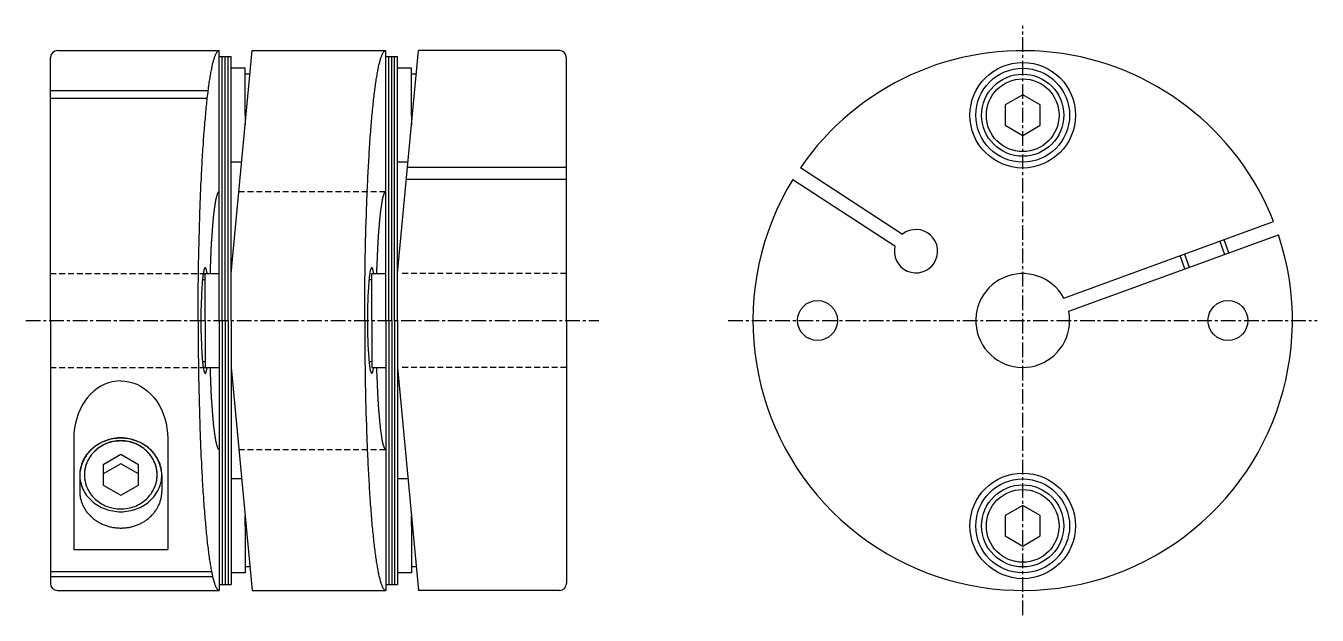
# Model space of a CAD drawing. Extents: x 33 to 207, y 39 to 127.
# Drawn here: x 96.4 to 206.5, y 76.8 to 127 of the extents above; entities that cross this region are included whole.
import ezdxf

# ---------------------------------------------------------------- set-up
doc = ezdxf.new("R2010")
doc.units = 0
doc.linetypes.add('CENTER', pattern=[2, 1.25, -0.25, 0.25, -0.25])
doc.linetypes.add('DASHED', pattern=[0.75, 0.5, -0.25])
doc.layers.get('0').update_dxf_attribs({"linetype": 'CONTINUOUS'})
doc.layers.add('CENTER', color=1, linetype='CENTER')

msp = doc.modelspace()

# ---------------------------------------------------------------- linework, layer by layer
at = {"color": 7, "linetype": 'CONTINUOUS'}
for p, q in [((99.1, 124.91), (112.9, 124.91)), ((112.9, 101.91), (112.9, 124.91)), ((112.9, 101.91), (112.9, 124.91)), ((113.9, 105.91), (115.7, 124.91)), ((115.7, 124.91), (127.1, 124.91)), ((127.1, 101.91), (127.1, 124.91)), ((127.1, 101.91), (127.1, 124.91)), ((128.1, 105.91), (129.9, 124.91)), ((141.9, 124.91), (129.9, 124.91)), ((98.5, 101.91), (98.5, 124.34)), ((112.9, 124.41), (113.9, 124.41)), ((113.15, 101.91), (113.15, 124.41)), ((113.4, 101.91), (113.4, 124.41)), ((113.65, 101.91), (113.65, 124.41)), ((113.9, 101.91), (113.9, 124.41)), ((115.1, 123.41), (113.9, 123.41)), ((115.1, 119.41), (115.1, 123.41)), ((127.1, 124.41), (128.1, 124.41)), ((127.35, 101.91), (127.35, 124.41)), ((127.6, 101.91), (127.6, 124.41)), ((127.85, 101.91), (127.85, 124.41)), ((128.1, 101.91), (128.1, 124.41)), ((129.3, 123.41), (128.1, 123.41)), ((129.3, 119.41), (129.3, 123.41)), ((142.5, 101.91), (142.5, 124.34)), ((115.51, 122.91), (115.1, 122.91)), ((129.71, 122.91), (129.3, 122.91)), ((98.5, 121.52), (111.96, 121.52)), ((181.41, 121.15), (179.91, 120.28)), ((182.91, 120.28), (181.41, 121.15)), ((98.5, 120.87), (111.88, 120.87)), ((179.91, 120.28), (179.91, 118.55)), ((182.91, 118.55), (182.91, 120.28)), ((115.1, 119.41), (115.1, 118.58)), ((129.3, 119.41), (129.3, 118.58)), ((179.91, 118.55), (181.41, 117.68)), ((181.41, 117.68), (182.91, 118.55)), ((114.8, 115.41), (113.9, 115.41)), ((129, 115.41), (128.1, 115.41)), ((142.5, 114.94), (128.95, 114.94)), ((162.45, 114.94), (171.17, 109.28)), ((142.5, 113.93), (128.86, 113.93)), ((161.8, 113.93), (170.51, 108.27)), ((184.92, 103.83), (202.81, 110.34)), ((185.33, 102.7), (203.22, 109.21)), ((199, 107.68), (198.59, 108.8)), ((195.24, 106.31), (194.83, 107.44)), ((111.7, 101.91), (111.7, 105.91)), ((111.7, 105.91), (112.9, 105.91)), ((125.9, 101.91), (125.9, 105.91)), ((125.9, 105.91), (127.1, 105.91)), ((111.47, 105.41), (111.7, 105.41)), ((125.67, 105.41), (125.9, 105.41)), ((98.5, 101.91), (98.5, 79.49)), ((111.7, 101.91), (111.7, 97.91)), ((112.9, 101.91), (112.9, 78.91)), ((112.9, 101.91), (112.9, 78.91)), ((113.15, 101.91), (113.15, 79.41)), ((113.4, 101.91), (113.4, 79.41)), ((113.65, 101.91), (113.65, 79.41)), ((113.9, 101.91), (113.9, 79.41)), ((125.9, 101.91), (125.9, 97.91)), ((127.1, 101.91), (127.1, 78.91)), ((127.1, 101.91), (127.1, 78.91)), ((127.35, 101.91), (127.35, 79.41)), ((127.6, 101.91), (127.6, 79.41)), ((127.85, 101.91), (127.85, 79.41)), ((128.1, 101.91), (128.1, 79.41)), ((142.5, 101.91), (142.5, 79.49)), ((111.47, 98.41), (111.7, 98.41)), ((125.67, 98.41), (125.9, 98.41)), ((111.7, 97.91), (112.9, 97.91)), ((113.9, 97.91), (115.7, 78.91)), ((125.9, 97.91), (127.1, 97.91)), ((128.1, 97.91), (129.9, 78.91)), ((102.2, 95.89), (101.93, 95.63)), ((102.5, 96.12), (102.2, 95.89)), ((102.81, 96.31), (102.5, 96.12)), ((103.13, 96.48), (102.81, 96.31)), ((103.46, 96.6), (103.13, 96.48)), ((103.8, 96.7), (103.46, 96.6)), ((104.15, 96.75), (103.8, 96.7)), ((104.5, 96.77), (104.15, 96.75)), ((104.5, 96.77), (104.85, 96.75)), ((104.85, 96.75), (105.19, 96.7)), ((105.19, 96.7), (105.53, 96.6)), ((105.53, 96.6), (105.87, 96.48)), ((105.87, 96.48), (106.19, 96.31)), ((106.19, 96.31), (106.5, 96.12)), ((106.5, 96.12), (106.79, 95.89)), ((106.79, 95.89), (107.07, 95.63)), ((101.43, 95.03), (101.22, 94.69)), ((101.67, 95.34), (101.43, 95.03)), ((101.93, 95.63), (101.67, 95.34)), ((107.07, 95.63), (107.33, 95.34)), ((107.33, 95.34), (107.56, 95.03)), ((107.56, 95.03), (107.78, 94.69)), ((100.87, 93.95), (100.74, 93.56)), ((101.04, 94.33), (100.87, 93.95)), ((101.22, 94.69), (101.04, 94.33)), ((107.78, 94.69), (107.96, 94.33)), ((107.96, 94.33), (108.12, 93.95)), ((108.12, 93.95), (108.26, 93.56)), ((100.56, 92.74), (100.51, 92.31)), ((100.64, 93.15), (100.56, 92.74)), ((100.74, 93.56), (100.64, 93.15)), ((108.26, 93.56), (108.36, 93.15)), ((108.36, 93.15), (108.44, 92.74)), ((108.44, 92.74), (108.48, 92.31)), ((100.51, 92.31), (100.5, 91.89)), ((100.5, 91.89), (100.5, 82.39)), ((108.48, 92.31), (108.5, 91.89)), ((108.5, 91.89), (108.5, 82.39)), ((104.5, 90.48), (103, 89.62)), ((106, 89.62), (104.5, 90.48)), ((112.9, 90.91), (112.9, 78.91)), ((127.1, 90.91), (127.1, 78.91)), ((104.5, 89.71), (103, 88.85)), ((103, 89.62), (103, 87.89)), ((106, 88.85), (104.5, 89.71)), ((106, 87.89), (106, 89.62)), ((101, 88.75), (101, 87.35)), ((108, 88.75), (108, 87.35)), ((114.8, 88.41), (113.9, 88.41)), ((129, 88.41), (128.1, 88.41)), ((103, 87.89), (104.5, 87.02)), ((104.5, 87.02), (106, 87.89)), ((181.41, 86.15), (179.91, 85.28)), ((182.91, 85.28), (181.41, 86.15)), ((115.1, 84.41), (115.1, 85.25)), ((129.3, 84.41), (129.3, 85.25)), ((179.91, 85.28), (179.91, 83.55)), ((182.91, 83.55), (182.91, 85.28)), ((115.1, 84.41), (115.1, 80.41)), ((129.3, 84.41), (129.3, 80.41)), ((179.91, 83.55), (181.41, 82.68)), ((181.41, 82.68), (182.91, 83.55)), ((100.5, 82.39), (108.5, 82.39)), ((98.5, 80.51), (112.24, 80.51)), ((115.1, 80.41), (113.9, 80.41)), ((115.51, 80.91), (115.1, 80.91)), ((129.3, 80.41), (128.1, 80.41)), ((129.71, 80.91), (129.3, 80.91)), ((98.5, 80.1), (112.33, 80.1)), ((112.9, 79.41), (113.9, 79.41)), ((127.1, 79.41), (128.1, 79.41)), ((99.1, 78.91), (112.9, 78.91)), ((115.7, 78.91), (127.1, 78.91)), ((141.9, 78.91), (129.9, 78.91))]:
    msp.add_line(p, q, dxfattribs=at)
at = {"color": 3, "linetype": 'DASHED'}
for p, q in [((114.56, 112.91), (127.1, 112.91)), ((98.5, 105.91), (112.19, 105.91)), ((142.5, 105.91), (128.38, 105.91)), ((98.5, 97.91), (112.19, 97.91)), ((142.5, 97.91), (128.38, 97.91)), ((114.56, 90.91), (127.1, 90.91))]:
    msp.add_line(p, q, dxfattribs=at)
at = {"color": 3, "linetype": 'CONTINUOUS'}
for p, q in [((198.21, 108.67), (198.62, 107.54)), ((195.2, 107.57), (195.61, 106.45))]:
    msp.add_line(p, q, dxfattribs=at)
at = {"color": 7, "linetype": 'CONTINUOUS'}
for points in [[(111.1, 101.91, 0), (111.1, 102.19, 0), (111.1, 102.48, 0), (111.1, 102.76, 0), (111.1, 103.04, 0), (111.1, 103.32, 0), (111.1, 103.61, 0), (111.11, 103.89, 0), (111.11, 104.17, 0), (111.11, 104.45, 0), (111.11, 104.73, 0), (111.11, 105.01, 0), (111.12, 105.29, 0), (111.12, 105.57, 0), (111.13, 105.84, 0), (111.13, 106.12, 0), (111.13, 106.4, 0), (111.14, 106.68, 0), (111.14, 106.95, 0), (111.15, 107.23, 0), (111.15, 107.5, 0), (111.16, 107.78, 0), (111.16, 108.05, 0), (111.17, 108.32, 0), (111.18, 108.59, 0), (111.18, 108.86, 0), (111.19, 109.13, 0), (111.2, 109.39, 0), (111.2, 109.66, 0), (111.21, 109.93, 0), (111.22, 110.19, 0), (111.23, 110.45, 0), (111.24, 110.72, 0), (111.25, 110.97, 0), (111.25, 111.23, 0), (111.26, 111.49, 0), (111.27, 111.75, 0), (111.28, 112, 0), (111.29, 112.25, 0), (111.3, 112.51, 0), (111.31, 112.75, 0), (111.32, 113, 0), (111.33, 113.25, 0), (111.34, 113.5, 0), (111.36, 113.74, 0), (111.37, 113.98, 0), (111.38, 114.22, 0), (111.39, 114.46, 0), (111.4, 114.69, 0), (111.42, 114.92, 0), (111.43, 115.16, 0), (111.44, 115.39, 0), (111.45, 115.61, 0), (111.47, 115.84, 0), (111.48, 116.06, 0), (111.49, 116.28, 0), (111.51, 116.5, 0), (111.52, 116.72, 0), (111.54, 116.94, 0), (111.55, 117.15, 0), (111.56, 117.36, 0), (111.58, 117.57, 0), (111.59, 117.77, 0), (111.61, 117.98, 0), (111.63, 118.18, 0), (111.64, 118.38, 0), (111.66, 118.57, 0), (111.67, 118.76, 0), (111.69, 118.95, 0), (111.71, 119.14, 0), (111.72, 119.33, 0), (111.74, 119.51, 0), (111.76, 119.69, 0), (111.77, 119.87, 0), (111.79, 120.05, 0), (111.81, 120.22, 0), (111.83, 120.39, 0), (111.84, 120.55, 0), (111.86, 120.72, 0), (111.88, 120.88, 0), (111.9, 121.04, 0), (111.92, 121.19, 0), (111.94, 121.34, 0), (111.95, 121.49, 0), (111.97, 121.64, 0), (111.99, 121.78, 0), (112.01, 121.92, 0), (112.03, 122.06, 0), (112.05, 122.2, 0), (112.07, 122.33, 0), (112.09, 122.46, 0), (112.11, 122.58, 0), (112.13, 122.7, 0), (112.15, 122.82, 0), (112.17, 122.94, 0), (112.19, 123.05, 0), (112.21, 123.16, 0), (112.23, 123.27, 0), (112.25, 123.37, 0), (112.27, 123.47, 0), (112.29, 123.57, 0), (112.31, 123.66, 0), (112.33, 123.75, 0), (112.36, 123.84, 0), (112.38, 123.92, 0), (112.4, 124, 0), (112.42, 124.08, 0), (112.44, 124.15, 0), (112.46, 124.22, 0), (112.48, 124.29, 0), (112.5, 124.35, 0), (112.53, 124.41, 0), (112.55, 124.47, 0), (112.57, 124.53, 0), (112.59, 124.58, 0), (112.61, 124.62, 0), (112.64, 124.66, 0), (112.66, 124.7, 0), (112.68, 124.74, 0), (112.7, 124.77, 0), (112.72, 124.8, 0), (112.75, 124.83, 0), (112.77, 124.85, 0), (112.79, 124.87, 0), (112.81, 124.89, 0), (112.83, 124.9, 0), (112.86, 124.91, 0), (112.88, 124.91, 0), (112.9, 124.91, 0)], [(125.3, 101.91, 0), (125.3, 102.19, 0), (125.3, 102.48, 0), (125.3, 102.76, 0), (125.3, 103.04, 0), (125.3, 103.32, 0), (125.3, 103.61, 0), (125.31, 103.89, 0), (125.31, 104.17, 0), (125.31, 104.45, 0), (125.31, 104.73, 0), (125.31, 105.01, 0), (125.32, 105.29, 0), (125.32, 105.57, 0), (125.33, 105.84, 0), (125.33, 106.12, 0), (125.33, 106.4, 0), (125.34, 106.68, 0), (125.34, 106.95, 0), (125.35, 107.23, 0), (125.35, 107.5, 0), (125.36, 107.78, 0), (125.36, 108.05, 0), (125.37, 108.32, 0), (125.38, 108.59, 0), (125.38, 108.86, 0), (125.39, 109.13, 0), (125.4, 109.39, 0), (125.4, 109.66, 0), (125.41, 109.93, 0), (125.42, 110.19, 0), (125.43, 110.45, 0), (125.44, 110.72, 0), (125.44, 110.97, 0), (125.45, 111.23, 0), (125.46, 111.49, 0), (125.47, 111.75, 0), (125.48, 112, 0), (125.49, 112.25, 0), (125.5, 112.51, 0), (125.51, 112.75, 0), (125.52, 113, 0), (125.53, 113.25, 0), (125.54, 113.5, 0), (125.56, 113.74, 0), (125.57, 113.98, 0), (125.58, 114.22, 0), (125.59, 114.46, 0), (125.6, 114.69, 0), (125.61, 114.92, 0), (125.63, 115.16, 0), (125.64, 115.39, 0), (125.65, 115.61, 0), (125.67, 115.84, 0), (125.68, 116.06, 0), (125.69, 116.28, 0), (125.71, 116.5, 0), (125.72, 116.72, 0), (125.74, 116.94, 0), (125.75, 117.15, 0), (125.77, 117.36, 0), (125.78, 117.57, 0), (125.8, 117.77, 0), (125.81, 117.98, 0), (125.83, 118.18, 0), (125.84, 118.38, 0), (125.86, 118.57, 0), (125.87, 118.76, 0), (125.89, 118.95, 0), (125.91, 119.14, 0), (125.92, 119.33, 0), (125.94, 119.51, 0), (125.96, 119.69, 0), (125.97, 119.87, 0), (125.99, 120.05, 0), (126.01, 120.22, 0), (126.03, 120.39, 0), (126.05, 120.55, 0), (126.06, 120.72, 0), (126.08, 120.88, 0), (126.1, 121.04, 0), (126.12, 121.19, 0), (126.14, 121.34, 0), (126.16, 121.49, 0), (126.17, 121.64, 0), (126.19, 121.78, 0), (126.21, 121.92, 0), (126.23, 122.06, 0), (126.25, 122.2, 0), (126.27, 122.33, 0), (126.29, 122.46, 0), (126.31, 122.58, 0), (126.33, 122.7, 0), (126.35, 122.82, 0), (126.37, 122.94, 0), (126.39, 123.05, 0), (126.41, 123.16, 0), (126.43, 123.27, 0), (126.45, 123.37, 0), (126.47, 123.47, 0), (126.49, 123.57, 0), (126.51, 123.66, 0), (126.53, 123.75, 0), (126.56, 123.84, 0), (126.58, 123.92, 0), (126.6, 124, 0), (126.62, 124.08, 0), (126.64, 124.15, 0), (126.66, 124.22, 0), (126.68, 124.29, 0), (126.7, 124.35, 0), (126.73, 124.41, 0), (126.75, 124.47, 0), (126.77, 124.53, 0), (126.79, 124.58, 0), (126.81, 124.62, 0), (126.83, 124.66, 0), (126.86, 124.7, 0), (126.88, 124.74, 0), (126.9, 124.77, 0), (126.92, 124.8, 0), (126.94, 124.83, 0), (126.97, 124.85, 0), (126.99, 124.87, 0), (127.01, 124.89, 0), (127.03, 124.9, 0), (127.06, 124.91, 0), (127.08, 124.91, 0), (127.1, 124.91, 0)], [(112.9, 112.91, 0), (112.89, 112.91, 0), (112.88, 112.91, 0), (112.88, 112.91, 0), (112.87, 112.91, 0), (112.86, 112.9, 0), (112.85, 112.9, 0), (112.84, 112.89, 0), (112.83, 112.88, 0), (112.83, 112.87, 0), (112.82, 112.86, 0), (112.81, 112.86, 0), (112.8, 112.84, 0), (112.8, 112.83, 0), (112.79, 112.82, 0), (112.78, 112.81, 0), (112.77, 112.79, 0), (112.76, 112.77, 0), (112.76, 112.76, 0), (112.75, 112.74, 0), (112.74, 112.72, 0), (112.73, 112.7, 0), (112.72, 112.68, 0), (112.72, 112.66, 0), (112.71, 112.64, 0), (112.7, 112.61, 0), (112.69, 112.59, 0), (112.69, 112.56, 0), (112.68, 112.54, 0), (112.67, 112.51, 0), (112.66, 112.48, 0), (112.66, 112.45, 0), (112.65, 112.42, 0), (112.64, 112.39, 0), (112.63, 112.36, 0), (112.62, 112.33, 0), (112.62, 112.29, 0), (112.61, 112.26, 0), (112.6, 112.22, 0), (112.59, 112.19, 0), (112.59, 112.15, 0), (112.58, 112.11, 0), (112.57, 112.07, 0), (112.57, 112.03, 0), (112.56, 111.99, 0), (112.55, 111.95, 0), (112.54, 111.91, 0), (112.54, 111.86, 0), (112.53, 111.82, 0), (112.52, 111.78, 0), (112.52, 111.73, 0), (112.51, 111.68, 0), (112.5, 111.64, 0), (112.49, 111.59, 0), (112.49, 111.54, 0), (112.48, 111.49, 0), (112.47, 111.44, 0), (112.47, 111.38, 0), (112.46, 111.33, 0), (112.45, 111.28, 0), (112.45, 111.22, 0), (112.44, 111.17, 0), (112.43, 111.11, 0), (112.43, 111.05, 0), (112.42, 111, 0), (112.41, 110.94, 0), (112.41, 110.88, 0), (112.4, 110.82, 0), (112.39, 110.76, 0), (112.39, 110.7, 0), (112.38, 110.63, 0), (112.37, 110.57, 0), (112.37, 110.51, 0), (112.36, 110.44, 0), (112.36, 110.38, 0), (112.35, 110.31, 0), (112.34, 110.24, 0), (112.34, 110.17, 0), (112.33, 110.11, 0), (112.33, 110.04, 0), (112.32, 109.97, 0), (112.31, 109.9, 0), (112.31, 109.83, 0), (112.3, 109.75, 0), (112.3, 109.68, 0), (112.29, 109.61, 0), (112.29, 109.53, 0), (112.28, 109.46, 0), (112.28, 109.39, 0), (112.27, 109.31, 0), (112.26, 109.23, 0), (112.26, 109.16, 0), (112.25, 109.08, 0), (112.25, 109, 0), (112.24, 108.92, 0), (112.24, 108.84, 0), (112.23, 108.76, 0), (112.23, 108.68, 0), (112.22, 108.6, 0), (112.22, 108.52, 0), (112.21, 108.43, 0), (112.21, 108.35, 0), (112.2, 108.27, 0), (112.2, 108.18, 0), (112.19, 108.1, 0), (112.19, 108.01, 0), (112.19, 107.92, 0), (112.18, 107.84, 0), (112.18, 107.75, 0), (112.17, 107.66, 0), (112.17, 107.58, 0), (112.17, 107.49, 0), (112.16, 107.4, 0), (112.16, 107.31, 0), (112.15, 107.22, 0), (112.15, 107.13, 0), (112.15, 107.04, 0), (112.14, 106.95, 0), (112.14, 106.85, 0), (112.14, 106.76, 0), (112.13, 106.67, 0), (112.13, 106.58, 0), (112.12, 106.48, 0), (112.12, 106.39, 0), (112.12, 106.29, 0), (112.11, 106.2, 0), (112.11, 106.1, 0), (112.11, 106.01, 0), (112.11, 105.91, 0)], [(127.1, 112.91, 0), (127.09, 112.91, 0), (127.08, 112.91, 0), (127.08, 112.91, 0), (127.07, 112.91, 0), (127.06, 112.9, 0), (127.05, 112.9, 0), (127.04, 112.89, 0), (127.03, 112.88, 0), (127.03, 112.87, 0), (127.02, 112.86, 0), (127.01, 112.86, 0), (127, 112.84, 0), (127, 112.83, 0), (126.99, 112.82, 0), (126.98, 112.81, 0), (126.97, 112.79, 0), (126.96, 112.77, 0), (126.96, 112.76, 0), (126.95, 112.74, 0), (126.94, 112.72, 0), (126.93, 112.7, 0), (126.92, 112.68, 0), (126.92, 112.66, 0), (126.91, 112.64, 0), (126.9, 112.61, 0), (126.89, 112.59, 0), (126.89, 112.56, 0), (126.88, 112.54, 0), (126.87, 112.51, 0), (126.86, 112.48, 0), (126.86, 112.45, 0), (126.85, 112.42, 0), (126.84, 112.39, 0), (126.83, 112.36, 0), (126.83, 112.33, 0), (126.82, 112.29, 0), (126.81, 112.26, 0), (126.8, 112.22, 0), (126.8, 112.19, 0), (126.79, 112.15, 0), (126.78, 112.11, 0), (126.77, 112.07, 0), (126.77, 112.03, 0), (126.76, 111.99, 0), (126.75, 111.95, 0), (126.74, 111.91, 0), (126.74, 111.86, 0), (126.73, 111.82, 0), (126.72, 111.78, 0), (126.72, 111.73, 0), (126.71, 111.68, 0), (126.7, 111.64, 0), (126.69, 111.59, 0), (126.69, 111.54, 0), (126.68, 111.49, 0), (126.67, 111.44, 0), (126.67, 111.38, 0), (126.66, 111.33, 0), (126.65, 111.28, 0), (126.65, 111.22, 0), (126.64, 111.17, 0), (126.63, 111.11, 0), (126.63, 111.05, 0), (126.62, 111, 0), (126.61, 110.94, 0), (126.61, 110.88, 0), (126.6, 110.82, 0), (126.59, 110.76, 0), (126.59, 110.7, 0), (126.58, 110.63, 0), (126.57, 110.57, 0), (126.57, 110.51, 0), (126.56, 110.44, 0), (126.56, 110.38, 0), (126.55, 110.31, 0), (126.54, 110.24, 0), (126.54, 110.17, 0), (126.53, 110.11, 0), (126.53, 110.04, 0), (126.52, 109.97, 0), (126.51, 109.9, 0), (126.51, 109.83, 0), (126.5, 109.75, 0), (126.5, 109.68, 0), (126.49, 109.61, 0), (126.49, 109.53, 0), (126.48, 109.46, 0), (126.47, 109.39, 0), (126.47, 109.31, 0), (126.46, 109.23, 0), (126.46, 109.16, 0), (126.45, 109.08, 0), (126.45, 109, 0), (126.44, 108.92, 0), (126.44, 108.84, 0), (126.43, 108.76, 0), (126.43, 108.68, 0), (126.42, 108.6, 0), (126.42, 108.52, 0), (126.41, 108.43, 0), (126.41, 108.35, 0), (126.4, 108.27, 0), (126.4, 108.18, 0), (126.39, 108.1, 0), (126.39, 108.01, 0), (126.39, 107.92, 0), (126.38, 107.84, 0), (126.38, 107.75, 0), (126.37, 107.66, 0), (126.37, 107.58, 0), (126.37, 107.49, 0), (126.36, 107.4, 0), (126.36, 107.31, 0), (126.35, 107.22, 0), (126.35, 107.13, 0), (126.35, 107.04, 0), (126.34, 106.95, 0), (126.34, 106.85, 0), (126.33, 106.76, 0), (126.33, 106.67, 0), (126.33, 106.58, 0), (126.33, 106.48, 0), (126.32, 106.39, 0), (126.32, 106.29, 0), (126.31, 106.2, 0), (126.31, 106.1, 0), (126.31, 106.01, 0), (126.31, 105.91, 0)], [(111.87, 105.91, 0), (111.86, 105.98, 0), (111.84, 106.04, 0), (111.83, 106.09, 0), (111.82, 106.14, 0), (111.81, 106.19, 0), (111.8, 106.23, 0), (111.79, 106.27, 0), (111.78, 106.31, 0), (111.77, 106.33, 0), (111.76, 106.36, 0), (111.74, 106.38, 0), (111.73, 106.39, 0), (111.72, 106.41, 0), (111.71, 106.41, 0), (111.7, 106.41, 0), (111.69, 106.41, 0), (111.67, 106.4, 0), (111.66, 106.39, 0), (111.65, 106.37, 0), (111.64, 106.35, 0), (111.63, 106.33, 0), (111.62, 106.3, 0), (111.61, 106.26, 0), (111.59, 106.22, 0), (111.58, 106.18, 0), (111.57, 106.13, 0), (111.56, 106.08, 0), (111.55, 106.02, 0), (111.54, 105.96, 0), (111.53, 105.9, 0), (111.52, 105.83, 0), (111.51, 105.75, 0), (111.5, 105.68, 0), (111.49, 105.6, 0), (111.48, 105.51, 0), (111.47, 105.42, 0), (111.46, 105.33, 0), (111.45, 105.24, 0), (111.45, 105.14, 0), (111.44, 105.04, 0), (111.43, 104.93, 0), (111.42, 104.82, 0), (111.41, 104.71, 0), (111.41, 104.6, 0), (111.4, 104.48, 0), (111.39, 104.36, 0), (111.39, 104.24, 0), (111.38, 104.12, 0), (111.38, 103.99, 0), (111.37, 103.86, 0), (111.37, 103.73, 0), (111.36, 103.6, 0), (111.36, 103.46, 0), (111.35, 103.33, 0), (111.35, 103.19, 0), (111.35, 103.05, 0), (111.34, 102.91, 0), (111.34, 102.77, 0), (111.34, 102.63, 0), (111.34, 102.49, 0), (111.34, 102.34, 0), (111.34, 102.2, 0), (111.34, 102.06, 0), (111.33, 101.91, 0), (111.34, 101.77, 0), (111.34, 101.63, 0), (111.34, 101.48, 0), (111.34, 101.34, 0), (111.34, 101.2, 0), (111.34, 101.06, 0), (111.34, 100.91, 0), (111.35, 100.77, 0), (111.35, 100.64, 0), (111.35, 100.5, 0), (111.36, 100.36, 0), (111.36, 100.23, 0), (111.37, 100.1, 0), (111.37, 99.97, 0), (111.38, 99.84, 0), (111.38, 99.71, 0), (111.39, 99.59, 0), (111.39, 99.46, 0), (111.4, 99.34, 0), (111.41, 99.23, 0), (111.41, 99.11, 0), (111.42, 99, 0), (111.43, 98.89, 0), (111.44, 98.79, 0), (111.45, 98.69, 0), (111.45, 98.59, 0), (111.46, 98.49, 0), (111.47, 98.4, 0), (111.48, 98.31, 0), (111.49, 98.23, 0), (111.5, 98.15, 0), (111.51, 98.07, 0), (111.52, 98, 0), (111.53, 97.93, 0), (111.54, 97.86, 0), (111.55, 97.8, 0), (111.56, 97.75, 0), (111.57, 97.69, 0), (111.58, 97.65, 0), (111.59, 97.6, 0), (111.61, 97.56, 0), (111.62, 97.53, 0), (111.63, 97.5, 0), (111.64, 97.47, 0), (111.65, 97.45, 0), (111.66, 97.44, 0), (111.67, 97.42, 0), (111.69, 97.42, 0), (111.7, 97.41, 0), (111.71, 97.41, 0), (111.72, 97.42, 0), (111.73, 97.43, 0), (111.74, 97.45, 0), (111.76, 97.47, 0), (111.77, 97.49, 0), (111.78, 97.52, 0), (111.79, 97.56, 0), (111.8, 97.59, 0), (111.81, 97.64, 0), (111.82, 97.68, 0), (111.83, 97.73, 0), (111.84, 97.79, 0), (111.86, 97.85, 0), (111.87, 97.91, 0)], [(126.07, 105.91, 0), (126.06, 105.98, 0), (126.05, 106.04, 0), (126.03, 106.09, 0), (126.02, 106.14, 0), (126.01, 106.19, 0), (126, 106.23, 0), (125.99, 106.27, 0), (125.98, 106.31, 0), (125.97, 106.33, 0), (125.96, 106.36, 0), (125.94, 106.38, 0), (125.93, 106.39, 0), (125.92, 106.41, 0), (125.91, 106.41, 0), (125.9, 106.41, 0), (125.89, 106.41, 0), (125.87, 106.4, 0), (125.86, 106.39, 0), (125.85, 106.37, 0), (125.84, 106.35, 0), (125.83, 106.33, 0), (125.82, 106.3, 0), (125.81, 106.26, 0), (125.8, 106.22, 0), (125.78, 106.18, 0), (125.77, 106.13, 0), (125.76, 106.08, 0), (125.75, 106.02, 0), (125.74, 105.96, 0), (125.73, 105.9, 0), (125.72, 105.83, 0), (125.71, 105.75, 0), (125.7, 105.68, 0), (125.69, 105.6, 0), (125.68, 105.51, 0), (125.67, 105.42, 0), (125.66, 105.33, 0), (125.65, 105.24, 0), (125.65, 105.14, 0), (125.64, 105.04, 0), (125.63, 104.93, 0), (125.62, 104.82, 0), (125.61, 104.71, 0), (125.61, 104.6, 0), (125.6, 104.48, 0), (125.59, 104.36, 0), (125.59, 104.24, 0), (125.58, 104.12, 0), (125.58, 103.99, 0), (125.57, 103.86, 0), (125.57, 103.73, 0), (125.56, 103.6, 0), (125.56, 103.46, 0), (125.55, 103.33, 0), (125.55, 103.19, 0), (125.55, 103.05, 0), (125.54, 102.91, 0), (125.54, 102.77, 0), (125.54, 102.63, 0), (125.54, 102.49, 0), (125.54, 102.34, 0), (125.54, 102.2, 0), (125.54, 102.06, 0), (125.53, 101.91, 0), (125.54, 101.77, 0), (125.54, 101.63, 0), (125.54, 101.48, 0), (125.54, 101.34, 0), (125.54, 101.2, 0), (125.54, 101.06, 0), (125.54, 100.91, 0), (125.55, 100.77, 0), (125.55, 100.64, 0), (125.55, 100.5, 0), (125.56, 100.36, 0), (125.56, 100.23, 0), (125.57, 100.1, 0), (125.57, 99.97, 0), (125.58, 99.84, 0), (125.58, 99.71, 0), (125.59, 99.59, 0), (125.59, 99.46, 0), (125.6, 99.34, 0), (125.61, 99.23, 0), (125.61, 99.11, 0), (125.62, 99, 0), (125.63, 98.89, 0), (125.64, 98.79, 0), (125.65, 98.69, 0), (125.65, 98.59, 0), (125.66, 98.49, 0), (125.67, 98.4, 0), (125.68, 98.31, 0), (125.69, 98.23, 0), (125.7, 98.15, 0), (125.71, 98.07, 0), (125.72, 98, 0), (125.73, 97.93, 0), (125.74, 97.86, 0), (125.75, 97.8, 0), (125.76, 97.75, 0), (125.77, 97.69, 0), (125.78, 97.65, 0), (125.8, 97.6, 0), (125.81, 97.56, 0), (125.82, 97.53, 0), (125.83, 97.5, 0), (125.84, 97.47, 0), (125.85, 97.45, 0), (125.86, 97.44, 0), (125.87, 97.42, 0), (125.89, 97.42, 0), (125.9, 97.41, 0), (125.91, 97.41, 0), (125.92, 97.42, 0), (125.93, 97.43, 0), (125.94, 97.45, 0), (125.96, 97.47, 0), (125.97, 97.49, 0), (125.98, 97.52, 0), (125.99, 97.56, 0), (126, 97.59, 0), (126.01, 97.64, 0), (126.02, 97.68, 0), (126.03, 97.73, 0), (126.05, 97.79, 0), (126.06, 97.85, 0), (126.07, 97.91, 0)], [(111.1, 101.91, 0), (111.1, 101.63, 0), (111.1, 101.35, 0), (111.1, 101.07, 0), (111.1, 100.78, 0), (111.1, 100.5, 0), (111.1, 100.22, 0), (111.11, 99.94, 0), (111.11, 99.66, 0), (111.11, 99.38, 0), (111.11, 99.1, 0), (111.11, 98.82, 0), (111.12, 98.54, 0), (111.12, 98.26, 0), (111.13, 97.98, 0), (111.13, 97.7, 0), (111.13, 97.43, 0), (111.14, 97.15, 0), (111.14, 96.87, 0), (111.15, 96.6, 0), (111.15, 96.32, 0), (111.16, 96.05, 0), (111.16, 95.78, 0), (111.17, 95.51, 0), (111.18, 95.24, 0), (111.18, 94.97, 0), (111.19, 94.7, 0), (111.2, 94.43, 0), (111.2, 94.16, 0), (111.21, 93.9, 0), (111.22, 93.64, 0), (111.23, 93.37, 0), (111.24, 93.11, 0), (111.25, 92.85, 0), (111.25, 92.59, 0), (111.26, 92.34, 0), (111.27, 92.08, 0), (111.28, 91.83, 0), (111.29, 91.57, 0), (111.3, 91.32, 0), (111.31, 91.07, 0), (111.32, 90.82, 0), (111.33, 90.58, 0), (111.34, 90.33, 0), (111.36, 90.09, 0), (111.37, 89.85, 0), (111.38, 89.61, 0), (111.39, 89.37, 0), (111.4, 89.14, 0), (111.42, 88.9, 0), (111.43, 88.67, 0), (111.44, 88.44, 0), (111.45, 88.21, 0), (111.47, 87.99, 0), (111.48, 87.76, 0), (111.49, 87.54, 0), (111.51, 87.32, 0), (111.52, 87.11, 0), (111.54, 86.89, 0), (111.55, 86.68, 0), (111.56, 86.47, 0), (111.58, 86.26, 0), (111.59, 86.05, 0), (111.61, 85.85, 0), (111.63, 85.65, 0), (111.64, 85.45, 0), (111.66, 85.26, 0), (111.67, 85.06, 0), (111.69, 84.87, 0), (111.71, 84.68, 0), (111.72, 84.5, 0), (111.74, 84.31, 0), (111.76, 84.13, 0), (111.77, 83.96, 0), (111.79, 83.78, 0), (111.81, 83.61, 0), (111.83, 83.44, 0), (111.84, 83.27, 0), (111.86, 83.11, 0), (111.88, 82.95, 0), (111.9, 82.79, 0), (111.92, 82.63, 0), (111.94, 82.48, 0), (111.95, 82.33, 0), (111.97, 82.19, 0), (111.99, 82.04, 0), (112.01, 81.9, 0), (112.03, 81.76, 0), (112.05, 81.63, 0), (112.07, 81.5, 0), (112.09, 81.37, 0), (112.11, 81.24, 0), (112.13, 81.12, 0), (112.15, 81, 0), (112.17, 80.89, 0), (112.19, 80.77, 0), (112.21, 80.66, 0), (112.23, 80.56, 0), (112.25, 80.45, 0), (112.27, 80.35, 0), (112.29, 80.26, 0), (112.31, 80.16, 0), (112.33, 80.07, 0), (112.36, 79.99, 0), (112.38, 79.9, 0), (112.4, 79.82, 0), (112.42, 79.75, 0), (112.44, 79.67, 0), (112.46, 79.6, 0), (112.48, 79.54, 0), (112.5, 79.47, 0), (112.53, 79.41, 0), (112.55, 79.36, 0), (112.57, 79.3, 0), (112.59, 79.25, 0), (112.61, 79.21, 0), (112.64, 79.16, 0), (112.66, 79.12, 0), (112.68, 79.09, 0), (112.7, 79.05, 0), (112.72, 79.02, 0), (112.75, 79, 0), (112.77, 78.98, 0), (112.79, 78.96, 0), (112.81, 78.94, 0), (112.83, 78.93, 0), (112.86, 78.92, 0), (112.88, 78.91, 0), (112.9, 78.91, 0)], [(125.3, 101.91, 0), (125.3, 101.63, 0), (125.3, 101.35, 0), (125.3, 101.07, 0), (125.3, 100.78, 0), (125.3, 100.5, 0), (125.3, 100.22, 0), (125.31, 99.94, 0), (125.31, 99.66, 0), (125.31, 99.38, 0), (125.31, 99.1, 0), (125.31, 98.82, 0), (125.32, 98.54, 0), (125.32, 98.26, 0), (125.33, 97.98, 0), (125.33, 97.7, 0), (125.33, 97.43, 0), (125.34, 97.15, 0), (125.34, 96.87, 0), (125.35, 96.6, 0), (125.35, 96.32, 0), (125.36, 96.05, 0), (125.36, 95.78, 0), (125.37, 95.51, 0), (125.38, 95.24, 0), (125.38, 94.97, 0), (125.39, 94.7, 0), (125.4, 94.43, 0), (125.4, 94.16, 0), (125.41, 93.9, 0), (125.42, 93.64, 0), (125.43, 93.37, 0), (125.44, 93.11, 0), (125.44, 92.85, 0), (125.45, 92.59, 0), (125.46, 92.34, 0), (125.47, 92.08, 0), (125.48, 91.83, 0), (125.49, 91.57, 0), (125.5, 91.32, 0), (125.51, 91.07, 0), (125.52, 90.82, 0), (125.53, 90.58, 0), (125.54, 90.33, 0), (125.56, 90.09, 0), (125.57, 89.85, 0), (125.58, 89.61, 0), (125.59, 89.37, 0), (125.6, 89.14, 0), (125.61, 88.9, 0), (125.63, 88.67, 0), (125.64, 88.44, 0), (125.65, 88.21, 0), (125.67, 87.99, 0), (125.68, 87.76, 0), (125.69, 87.54, 0), (125.71, 87.32, 0), (125.72, 87.11, 0), (125.74, 86.89, 0), (125.75, 86.68, 0), (125.77, 86.47, 0), (125.78, 86.26, 0), (125.8, 86.05, 0), (125.81, 85.85, 0), (125.83, 85.65, 0), (125.84, 85.45, 0), (125.86, 85.26, 0), (125.87, 85.06, 0), (125.89, 84.87, 0), (125.91, 84.68, 0), (125.92, 84.5, 0), (125.94, 84.31, 0), (125.96, 84.13, 0), (125.97, 83.96, 0), (125.99, 83.78, 0), (126.01, 83.61, 0), (126.03, 83.44, 0), (126.05, 83.27, 0), (126.06, 83.11, 0), (126.08, 82.95, 0), (126.1, 82.79, 0), (126.12, 82.63, 0), (126.14, 82.48, 0), (126.16, 82.33, 0), (126.17, 82.19, 0), (126.19, 82.04, 0), (126.21, 81.9, 0), (126.23, 81.76, 0), (126.25, 81.63, 0), (126.27, 81.5, 0), (126.29, 81.37, 0), (126.31, 81.24, 0), (126.33, 81.12, 0), (126.35, 81, 0), (126.37, 80.89, 0), (126.39, 80.77, 0), (126.41, 80.66, 0), (126.43, 80.56, 0), (126.45, 80.45, 0), (126.47, 80.35, 0), (126.49, 80.26, 0), (126.51, 80.16, 0), (126.53, 80.07, 0), (126.56, 79.99, 0), (126.58, 79.9, 0), (126.6, 79.82, 0), (126.62, 79.75, 0), (126.64, 79.67, 0), (126.66, 79.6, 0), (126.68, 79.54, 0), (126.7, 79.47, 0), (126.73, 79.41, 0), (126.75, 79.36, 0), (126.77, 79.3, 0), (126.79, 79.25, 0), (126.81, 79.21, 0), (126.83, 79.16, 0), (126.86, 79.12, 0), (126.88, 79.09, 0), (126.9, 79.05, 0), (126.92, 79.02, 0), (126.94, 79, 0), (126.97, 78.98, 0), (126.99, 78.96, 0), (127.01, 78.94, 0), (127.03, 78.93, 0), (127.06, 78.92, 0), (127.08, 78.91, 0), (127.1, 78.91, 0)], [(112.11, 97.91, 0), (112.11, 97.82, 0), (112.11, 97.72, 0), (112.11, 97.63, 0), (112.12, 97.53, 0), (112.12, 97.44, 0), (112.12, 97.34, 0), (112.13, 97.25, 0), (112.13, 97.16, 0), (112.14, 97.06, 0), (112.14, 96.97, 0), (112.14, 96.88, 0), (112.15, 96.79, 0), (112.15, 96.7, 0), (112.15, 96.61, 0), (112.16, 96.52, 0), (112.16, 96.43, 0), (112.17, 96.34, 0), (112.17, 96.25, 0), (112.17, 96.16, 0), (112.18, 96.08, 0), (112.18, 95.99, 0), (112.19, 95.9, 0), (112.19, 95.82, 0), (112.19, 95.73, 0), (112.2, 95.65, 0), (112.2, 95.56, 0), (112.21, 95.48, 0), (112.21, 95.39, 0), (112.22, 95.31, 0), (112.22, 95.23, 0), (112.23, 95.15, 0), (112.23, 95.07, 0), (112.24, 94.99, 0), (112.24, 94.91, 0), (112.25, 94.83, 0), (112.25, 94.75, 0), (112.26, 94.67, 0), (112.26, 94.59, 0), (112.27, 94.52, 0), (112.28, 94.44, 0), (112.28, 94.37, 0), (112.29, 94.29, 0), (112.29, 94.22, 0), (112.3, 94.14, 0), (112.3, 94.07, 0), (112.31, 94, 0), (112.31, 93.93, 0), (112.32, 93.86, 0), (112.33, 93.79, 0), (112.33, 93.72, 0), (112.34, 93.65, 0), (112.34, 93.58, 0), (112.35, 93.52, 0), (112.36, 93.45, 0), (112.36, 93.38, 0), (112.37, 93.32, 0), (112.37, 93.26, 0), (112.38, 93.19, 0), (112.39, 93.13, 0), (112.39, 93.07, 0), (112.4, 93.01, 0), (112.41, 92.95, 0), (112.41, 92.89, 0), (112.42, 92.83, 0), (112.43, 92.77, 0), (112.43, 92.72, 0), (112.44, 92.66, 0), (112.45, 92.6, 0), (112.45, 92.55, 0), (112.46, 92.5, 0), (112.47, 92.44, 0), (112.47, 92.39, 0), (112.48, 92.34, 0), (112.49, 92.29, 0), (112.49, 92.24, 0), (112.5, 92.19, 0), (112.51, 92.14, 0), (112.52, 92.1, 0), (112.52, 92.05, 0), (112.53, 92.01, 0), (112.54, 91.96, 0), (112.54, 91.92, 0), (112.55, 91.88, 0), (112.56, 91.83, 0), (112.57, 91.79, 0), (112.57, 91.75, 0), (112.58, 91.71, 0), (112.59, 91.68, 0), (112.59, 91.64, 0), (112.6, 91.6, 0), (112.61, 91.57, 0), (112.62, 91.53, 0), (112.62, 91.5, 0), (112.63, 91.47, 0), (112.64, 91.43, 0), (112.65, 91.4, 0), (112.66, 91.37, 0), (112.66, 91.34, 0), (112.67, 91.32, 0), (112.68, 91.29, 0), (112.69, 91.26, 0), (112.69, 91.24, 0), (112.7, 91.21, 0), (112.71, 91.19, 0), (112.72, 91.17, 0), (112.72, 91.15, 0), (112.73, 91.13, 0), (112.74, 91.11, 0), (112.75, 91.09, 0), (112.76, 91.07, 0), (112.76, 91.05, 0), (112.77, 91.04, 0), (112.78, 91.02, 0), (112.79, 91.01, 0), (112.8, 90.99, 0), (112.8, 90.98, 0), (112.81, 90.97, 0), (112.82, 90.96, 0), (112.83, 90.95, 0), (112.83, 90.94, 0), (112.84, 90.94, 0), (112.85, 90.93, 0), (112.86, 90.93, 0), (112.87, 90.92, 0), (112.88, 90.92, 0), (112.88, 90.92, 0), (112.89, 90.91, 0), (112.9, 90.91, 0)], [(126.31, 97.91, 0), (126.31, 97.82, 0), (126.31, 97.72, 0), (126.31, 97.63, 0), (126.32, 97.53, 0), (126.32, 97.44, 0), (126.33, 97.34, 0), (126.33, 97.25, 0), (126.33, 97.16, 0), (126.33, 97.06, 0), (126.34, 96.97, 0), (126.34, 96.88, 0), (126.35, 96.79, 0), (126.35, 96.7, 0), (126.35, 96.61, 0), (126.36, 96.52, 0), (126.36, 96.43, 0), (126.37, 96.34, 0), (126.37, 96.25, 0), (126.37, 96.16, 0), (126.38, 96.08, 0), (126.38, 95.99, 0), (126.39, 95.9, 0), (126.39, 95.82, 0), (126.39, 95.73, 0), (126.4, 95.65, 0), (126.4, 95.56, 0), (126.41, 95.48, 0), (126.41, 95.39, 0), (126.42, 95.31, 0), (126.42, 95.23, 0), (126.43, 95.15, 0), (126.43, 95.07, 0), (126.44, 94.99, 0), (126.44, 94.91, 0), (126.45, 94.83, 0), (126.45, 94.75, 0), (126.46, 94.67, 0), (126.46, 94.59, 0), (126.47, 94.52, 0), (126.47, 94.44, 0), (126.48, 94.37, 0), (126.49, 94.29, 0), (126.49, 94.22, 0), (126.5, 94.14, 0), (126.5, 94.07, 0), (126.51, 94, 0), (126.51, 93.93, 0), (126.52, 93.86, 0), (126.53, 93.79, 0), (126.53, 93.72, 0), (126.54, 93.65, 0), (126.54, 93.58, 0), (126.55, 93.52, 0), (126.56, 93.45, 0), (126.56, 93.38, 0), (126.57, 93.32, 0), (126.57, 93.26, 0), (126.58, 93.19, 0), (126.59, 93.13, 0), (126.59, 93.07, 0), (126.6, 93.01, 0), (126.61, 92.95, 0), (126.61, 92.89, 0), (126.62, 92.83, 0), (126.63, 92.77, 0), (126.63, 92.72, 0), (126.64, 92.66, 0), (126.65, 92.6, 0), (126.65, 92.55, 0), (126.66, 92.5, 0), (126.67, 92.44, 0), (126.67, 92.39, 0), (126.68, 92.34, 0), (126.69, 92.29, 0), (126.69, 92.24, 0), (126.7, 92.19, 0), (126.71, 92.14, 0), (126.72, 92.1, 0), (126.72, 92.05, 0), (126.73, 92.01, 0), (126.74, 91.96, 0), (126.74, 91.92, 0), (126.75, 91.88, 0), (126.76, 91.83, 0), (126.77, 91.79, 0), (126.77, 91.75, 0), (126.78, 91.71, 0), (126.79, 91.68, 0), (126.8, 91.64, 0), (126.8, 91.6, 0), (126.81, 91.57, 0), (126.82, 91.53, 0), (126.83, 91.5, 0), (126.83, 91.47, 0), (126.84, 91.43, 0), (126.85, 91.4, 0), (126.86, 91.37, 0), (126.86, 91.34, 0), (126.87, 91.32, 0), (126.88, 91.29, 0), (126.89, 91.26, 0), (126.89, 91.24, 0), (126.9, 91.21, 0), (126.91, 91.19, 0), (126.92, 91.17, 0), (126.92, 91.15, 0), (126.93, 91.13, 0), (126.94, 91.11, 0), (126.95, 91.09, 0), (126.96, 91.07, 0), (126.96, 91.05, 0), (126.97, 91.04, 0), (126.98, 91.02, 0), (126.99, 91.01, 0), (127, 90.99, 0), (127, 90.98, 0), (127.01, 90.97, 0), (127.02, 90.96, 0), (127.03, 90.95, 0), (127.03, 90.94, 0), (127.04, 90.94, 0), (127.05, 90.93, 0), (127.06, 90.93, 0), (127.07, 90.92, 0), (127.08, 90.92, 0), (127.08, 90.92, 0), (127.09, 90.91, 0), (127.1, 90.91, 0)], [(108, 88.75, 0), (107.99, 88.9, 0), (107.98, 89.06, 0), (107.96, 89.21, 0), (107.93, 89.36, 0), (107.89, 89.51, 0), (107.85, 89.66, 0), (107.79, 89.81, 0), (107.73, 89.95, 0), (107.66, 90.09, 0), (107.58, 90.23, 0), (107.5, 90.36, 0), (107.41, 90.49, 0), (107.31, 90.62, 0), (107.2, 90.74, 0), (107.09, 90.85, 0), (106.97, 90.96, 0), (106.85, 91.07, 0), (106.72, 91.17, 0), (106.58, 91.27, 0), (106.44, 91.35, 0), (106.3, 91.44, 0), (106.15, 91.51, 0), (105.99, 91.58, 0), (105.84, 91.64, 0), (105.68, 91.7, 0), (105.51, 91.75, 0), (105.35, 91.79, 0), (105.18, 91.82, 0), (105.01, 91.85, 0), (104.84, 91.87, 0), (104.67, 91.88, 0), (104.5, 91.88, 0), (104.33, 91.88, 0), (104.16, 91.87, 0), (103.99, 91.85, 0), (103.82, 91.82, 0), (103.65, 91.79, 0), (103.48, 91.75, 0), (103.32, 91.7, 0), (103.16, 91.64, 0), (103, 91.58, 0), (102.85, 91.51, 0), (102.7, 91.44, 0), (102.56, 91.35, 0), (102.42, 91.27, 0), (102.28, 91.17, 0), (102.15, 91.07, 0), (102.03, 90.96, 0), (101.91, 90.85, 0), (101.8, 90.74, 0), (101.69, 90.62, 0), (101.59, 90.49, 0), (101.5, 90.36, 0), (101.42, 90.23, 0), (101.34, 90.09, 0), (101.27, 89.95, 0), (101.21, 89.81, 0), (101.15, 89.66, 0), (101.11, 89.51, 0), (101.07, 89.36, 0), (101.04, 89.21, 0), (101.02, 89.06, 0), (101.01, 88.9, 0), (101, 88.75, 0), (101.01, 88.6, 0), (101.02, 88.44, 0), (101.04, 88.29, 0), (101.07, 88.14, 0), (101.11, 87.99, 0), (101.15, 87.84, 0), (101.21, 87.7, 0), (101.27, 87.55, 0), (101.34, 87.41, 0), (101.42, 87.28, 0), (101.5, 87.14, 0), (101.59, 87.01, 0), (101.69, 86.89, 0), (101.8, 86.77, 0), (101.91, 86.65, 0), (102.03, 86.54, 0), (102.15, 86.43, 0), (102.28, 86.33, 0), (102.42, 86.24, 0), (102.56, 86.15, 0), (102.7, 86.07, 0), (102.85, 85.99, 0), (103, 85.92, 0), (103.16, 85.86, 0), (103.32, 85.8, 0), (103.48, 85.76, 0), (103.65, 85.71, 0), (103.82, 85.68, 0), (103.99, 85.65, 0), (104.16, 85.64, 0), (104.33, 85.62, 0), (104.5, 85.62, 0), (104.67, 85.62, 0), (104.84, 85.64, 0), (105.01, 85.65, 0), (105.18, 85.68, 0), (105.35, 85.71, 0), (105.51, 85.76, 0), (105.68, 85.8, 0), (105.84, 85.86, 0), (105.99, 85.92, 0), (106.15, 85.99, 0), (106.3, 86.07, 0), (106.44, 86.15, 0), (106.58, 86.24, 0), (106.72, 86.33, 0), (106.85, 86.43, 0), (106.97, 86.54, 0), (107.09, 86.65, 0), (107.2, 86.77, 0), (107.31, 86.89, 0), (107.41, 87.01, 0), (107.5, 87.14, 0), (107.58, 87.28, 0), (107.66, 87.41, 0), (107.73, 87.55, 0), (107.79, 87.7, 0), (107.85, 87.84, 0), (107.89, 87.99, 0), (107.93, 88.14, 0), (107.96, 88.29, 0), (107.98, 88.44, 0), (107.99, 88.6, 0), (108, 88.75, 0)], [(107.97, 89.06, 0), (107.95, 89.13, 0), (107.94, 89.21, 0), (107.93, 89.28, 0), (107.91, 89.35, 0), (107.89, 89.42, 0), (107.87, 89.49, 0), (107.85, 89.56, 0), (107.83, 89.63, 0), (107.8, 89.7, 0), (107.77, 89.77, 0), (107.75, 89.84, 0), (107.72, 89.91, 0), (107.68, 89.98, 0), (107.65, 90.04, 0), (107.62, 90.11, 0), (107.58, 90.18, 0), (107.54, 90.24, 0), (107.5, 90.3, 0), (107.46, 90.37, 0), (107.42, 90.43, 0), (107.37, 90.49, 0), (107.33, 90.55, 0), (107.28, 90.61, 0), (107.23, 90.67, 0), (107.18, 90.72, 0), (107.13, 90.78, 0), (107.08, 90.84, 0), (107.03, 90.89, 0), (106.97, 90.94, 0), (106.92, 90.99, 0), (106.86, 91.04, 0), (106.8, 91.09, 0), (106.74, 91.14, 0), (106.68, 91.19, 0), (106.62, 91.23, 0), (106.55, 91.28, 0), (106.49, 91.32, 0), (106.42, 91.36, 0), (106.36, 91.4, 0), (106.29, 91.44, 0), (106.22, 91.48, 0), (106.16, 91.51, 0), (106.09, 91.55, 0), (106.02, 91.58, 0), (105.94, 91.61, 0), (105.87, 91.64, 0), (105.8, 91.67, 0), (105.73, 91.69, 0), (105.65, 91.72, 0), (105.58, 91.74, 0), (105.5, 91.76, 0), (105.43, 91.78, 0), (105.35, 91.8, 0), (105.28, 91.82, 0), (105.2, 91.84, 0), (105.12, 91.85, 0), (105.05, 91.86, 0), (104.97, 91.87, 0), (104.89, 91.88, 0), (104.81, 91.89, 0), (104.73, 91.9, 0), (104.66, 91.9, 0), (104.58, 91.9, 0), (104.5, 91.9, 0), (104.42, 91.9, 0), (104.34, 91.9, 0), (104.26, 91.9, 0), (104.19, 91.89, 0), (104.11, 91.88, 0), (104.03, 91.87, 0), (103.95, 91.86, 0), (103.88, 91.85, 0), (103.8, 91.84, 0), (103.72, 91.82, 0), (103.64, 91.8, 0), (103.57, 91.78, 0), (103.49, 91.76, 0), (103.42, 91.74, 0), (103.34, 91.72, 0), (103.27, 91.69, 0), (103.2, 91.67, 0), (103.12, 91.64, 0), (103.05, 91.61, 0), (102.98, 91.58, 0), (102.91, 91.55, 0), (102.84, 91.51, 0), (102.77, 91.48, 0), (102.71, 91.44, 0), (102.64, 91.4, 0), (102.57, 91.36, 0), (102.51, 91.32, 0), (102.44, 91.28, 0), (102.38, 91.23, 0), (102.32, 91.19, 0), (102.26, 91.14, 0), (102.2, 91.09, 0), (102.14, 91.04, 0), (102.08, 90.99, 0), (102.03, 90.94, 0), (101.97, 90.89, 0), (101.92, 90.84, 0), (101.87, 90.78, 0), (101.81, 90.72, 0), (101.77, 90.67, 0), (101.72, 90.61, 0), (101.67, 90.55, 0), (101.62, 90.49, 0), (101.58, 90.43, 0), (101.54, 90.37, 0), (101.5, 90.3, 0), (101.46, 90.24, 0), (101.42, 90.18, 0), (101.38, 90.11, 0), (101.35, 90.04, 0), (101.31, 89.98, 0), (101.28, 89.91, 0), (101.25, 89.84, 0), (101.22, 89.77, 0), (101.2, 89.7, 0), (101.17, 89.63, 0), (101.15, 89.56, 0), (101.13, 89.49, 0), (101.11, 89.42, 0), (101.09, 89.35, 0), (101.07, 89.28, 0), (101.06, 89.21, 0), (101.04, 89.13, 0), (101.03, 89.06, 0)], [(107.55, 88.21, 0), (107.56, 88.29, 0), (107.57, 88.37, 0), (107.58, 88.45, 0), (107.59, 88.53, 0), (107.59, 88.61, 0), (107.6, 88.69, 0), (107.6, 88.77, 0), (107.6, 88.85, 0), (107.59, 88.93, 0), (107.59, 89.01, 0), (107.58, 89.09, 0), (107.57, 89.17, 0), (107.55, 89.25, 0), (107.54, 89.33, 0), (107.52, 89.4, 0), (107.5, 89.48, 0), (107.48, 89.56, 0), (107.45, 89.63, 0), (107.43, 89.71, 0), (107.4, 89.79, 0), (107.37, 89.86, 0), (107.33, 89.93, 0), (107.3, 90.01, 0), (107.26, 90.08, 0), (107.22, 90.15, 0), (107.18, 90.22, 0), (107.13, 90.29, 0), (107.09, 90.35, 0), (107.04, 90.42, 0), (106.99, 90.49, 0), (106.94, 90.55, 0), (106.89, 90.61, 0), (106.83, 90.67, 0), (106.77, 90.73, 0), (106.71, 90.79, 0), (106.65, 90.85, 0), (106.59, 90.9, 0), (106.53, 90.95, 0), (106.46, 91, 0), (106.4, 91.05, 0), (106.33, 91.1, 0), (106.26, 91.15, 0), (106.19, 91.19, 0), (106.12, 91.24, 0), (106.04, 91.28, 0), (105.97, 91.32, 0), (105.89, 91.35, 0), (105.82, 91.39, 0), (105.74, 91.42, 0), (105.66, 91.45, 0), (105.58, 91.48, 0), (105.5, 91.51, 0), (105.42, 91.53, 0), (105.34, 91.56, 0), (105.26, 91.58, 0), (105.17, 91.59, 0), (105.09, 91.61, 0), (105.01, 91.62, 0), (104.92, 91.64, 0), (104.84, 91.65, 0), (104.75, 91.65, 0), (104.67, 91.66, 0), (104.58, 91.66, 0), (104.5, 91.66, 0), (104.41, 91.66, 0), (104.33, 91.66, 0), (104.24, 91.65, 0), (104.16, 91.65, 0), (104.08, 91.64, 0), (103.99, 91.62, 0), (103.91, 91.61, 0), (103.82, 91.59, 0), (103.74, 91.58, 0), (103.66, 91.56, 0), (103.58, 91.53, 0), (103.5, 91.51, 0), (103.42, 91.48, 0), (103.34, 91.45, 0), (103.26, 91.42, 0), (103.18, 91.39, 0), (103.11, 91.35, 0), (103.03, 91.32, 0), (102.95, 91.28, 0), (102.88, 91.24, 0), (102.81, 91.19, 0), (102.74, 91.15, 0), (102.67, 91.1, 0), (102.6, 91.05, 0), (102.53, 91, 0), (102.47, 90.95, 0), (102.41, 90.9, 0), (102.34, 90.85, 0), (102.28, 90.79, 0), (102.22, 90.73, 0), (102.17, 90.67, 0), (102.11, 90.61, 0), (102.06, 90.55, 0), (102.01, 90.49, 0), (101.96, 90.42, 0), (101.91, 90.35, 0), (101.86, 90.29, 0), (101.82, 90.22, 0), (101.78, 90.15, 0), (101.74, 90.08, 0), (101.7, 90.01, 0), (101.67, 89.93, 0), (101.63, 89.86, 0), (101.6, 89.79, 0), (101.57, 89.71, 0), (101.55, 89.63, 0), (101.52, 89.56, 0), (101.5, 89.48, 0), (101.48, 89.4, 0), (101.46, 89.33, 0), (101.44, 89.25, 0), (101.43, 89.17, 0), (101.42, 89.09, 0), (101.41, 89.01, 0), (101.41, 88.93, 0), (101.4, 88.85, 0), (101.4, 88.77, 0), (101.4, 88.69, 0), (101.4, 88.61, 0), (101.41, 88.53, 0), (101.42, 88.45, 0), (101.43, 88.37, 0), (101.44, 88.29, 0), (101.45, 88.21, 0)], [(107.6, 88.75, 0), (107.59, 88.89, 0), (107.58, 89.03, 0), (107.57, 89.18, 0), (107.54, 89.32, 0), (107.51, 89.46, 0), (107.47, 89.59, 0), (107.42, 89.73, 0), (107.36, 89.86, 0), (107.3, 89.99, 0), (107.23, 90.12, 0), (107.16, 90.24, 0), (107.08, 90.36, 0), (106.99, 90.48, 0), (106.89, 90.59, 0), (106.8, 90.7, 0), (106.69, 90.8, 0), (106.58, 90.9, 0), (106.47, 90.99, 0), (106.35, 91.08, 0), (106.22, 91.16, 0), (106.09, 91.24, 0), (105.96, 91.31, 0), (105.83, 91.37, 0), (105.69, 91.43, 0), (105.54, 91.48, 0), (105.4, 91.52, 0), (105.25, 91.56, 0), (105.1, 91.59, 0), (104.95, 91.62, 0), (104.8, 91.63, 0), (104.65, 91.64, 0), (104.5, 91.65, 0), (104.35, 91.64, 0), (104.19, 91.63, 0), (104.04, 91.62, 0), (103.89, 91.59, 0), (103.75, 91.56, 0), (103.6, 91.52, 0), (103.45, 91.48, 0), (103.31, 91.43, 0), (103.17, 91.37, 0), (103.04, 91.31, 0), (102.91, 91.24, 0), (102.78, 91.16, 0), (102.65, 91.08, 0), (102.53, 90.99, 0), (102.42, 90.9, 0), (102.31, 90.8, 0), (102.2, 90.7, 0), (102.1, 90.59, 0), (102.01, 90.48, 0), (101.92, 90.36, 0), (101.84, 90.24, 0), (101.77, 90.12, 0), (101.7, 89.99, 0), (101.64, 89.86, 0), (101.58, 89.73, 0), (101.53, 89.59, 0), (101.49, 89.46, 0), (101.46, 89.32, 0), (101.43, 89.18, 0), (101.41, 89.03, 0), (101.4, 88.89, 0), (101.4, 88.75, 0), (101.4, 88.61, 0), (101.41, 88.47, 0), (101.43, 88.33, 0), (101.46, 88.19, 0), (101.49, 88.05, 0), (101.53, 87.91, 0), (101.58, 87.77, 0), (101.64, 87.64, 0), (101.7, 87.51, 0), (101.77, 87.39, 0), (101.84, 87.26, 0), (101.92, 87.14, 0), (102.01, 87.03, 0), (102.1, 86.91, 0), (102.2, 86.81, 0), (102.31, 86.7, 0), (102.42, 86.6, 0), (102.53, 86.51, 0), (102.65, 86.42, 0), (102.78, 86.34, 0), (102.91, 86.27, 0), (103.04, 86.2, 0), (103.17, 86.13, 0), (103.31, 86.07, 0), (103.45, 86.02, 0), (103.6, 85.98, 0), (103.75, 85.94, 0), (103.89, 85.91, 0), (104.04, 85.89, 0), (104.19, 85.87, 0), (104.35, 85.86, 0), (104.5, 85.85, 0), (104.65, 85.86, 0), (104.8, 85.87, 0), (104.95, 85.89, 0), (105.1, 85.91, 0), (105.25, 85.94, 0), (105.4, 85.98, 0), (105.54, 86.02, 0), (105.69, 86.07, 0), (105.83, 86.13, 0), (105.96, 86.2, 0), (106.09, 86.27, 0), (106.22, 86.34, 0), (106.35, 86.42, 0), (106.47, 86.51, 0), (106.58, 86.6, 0), (106.69, 86.7, 0), (106.8, 86.81, 0), (106.89, 86.91, 0), (106.99, 87.03, 0), (107.08, 87.14, 0), (107.16, 87.26, 0), (107.23, 87.39, 0), (107.3, 87.51, 0), (107.36, 87.64, 0), (107.42, 87.77, 0), (107.47, 87.91, 0), (107.51, 88.05, 0), (107.54, 88.19, 0), (107.57, 88.33, 0), (107.58, 88.47, 0), (107.59, 88.61, 0), (107.6, 88.75, 0)], [(101, 87.35, 0), (101, 87.28, 0), (101.01, 87.2, 0), (101.01, 87.12, 0), (101.02, 87.05, 0), (101.03, 86.97, 0), (101.04, 86.89, 0), (101.05, 86.82, 0), (101.07, 86.74, 0), (101.09, 86.67, 0), (101.11, 86.59, 0), (101.13, 86.52, 0), (101.15, 86.44, 0), (101.18, 86.37, 0), (101.21, 86.3, 0), (101.24, 86.23, 0), (101.27, 86.16, 0), (101.3, 86.09, 0), (101.34, 86.02, 0), (101.38, 85.95, 0), (101.42, 85.88, 0), (101.46, 85.81, 0), (101.5, 85.74, 0), (101.55, 85.68, 0), (101.59, 85.61, 0), (101.64, 85.55, 0), (101.69, 85.49, 0), (101.74, 85.43, 0), (101.8, 85.37, 0), (101.85, 85.31, 0), (101.91, 85.25, 0), (101.97, 85.2, 0), (102.03, 85.14, 0), (102.09, 85.09, 0), (102.15, 85.03, 0), (102.22, 84.98, 0), (102.28, 84.93, 0), (102.35, 84.89, 0), (102.42, 84.84, 0), (102.49, 84.79, 0), (102.56, 84.75, 0), (102.63, 84.71, 0), (102.7, 84.67, 0), (102.78, 84.63, 0), (102.85, 84.59, 0), (102.93, 84.56, 0), (103, 84.52, 0), (103.08, 84.49, 0), (103.16, 84.46, 0), (103.24, 84.43, 0), (103.32, 84.41, 0), (103.4, 84.38, 0), (103.48, 84.36, 0), (103.57, 84.34, 0), (103.65, 84.32, 0), (103.73, 84.3, 0), (103.82, 84.28, 0), (103.9, 84.27, 0), (103.99, 84.26, 0), (104.07, 84.25, 0), (104.16, 84.24, 0), (104.24, 84.23, 0), (104.33, 84.23, 0), (104.41, 84.22, 0), (104.5, 84.22, 0), (104.58, 84.22, 0), (104.67, 84.23, 0), (104.76, 84.23, 0), (104.84, 84.24, 0), (104.93, 84.25, 0), (105.01, 84.26, 0), (105.1, 84.27, 0), (105.18, 84.28, 0), (105.27, 84.3, 0), (105.35, 84.32, 0), (105.43, 84.34, 0), (105.51, 84.36, 0), (105.6, 84.38, 0), (105.68, 84.41, 0), (105.76, 84.43, 0), (105.84, 84.46, 0), (105.92, 84.49, 0), (105.99, 84.52, 0), (106.07, 84.56, 0), (106.15, 84.59, 0), (106.22, 84.63, 0), (106.3, 84.67, 0), (106.37, 84.71, 0), (106.44, 84.75, 0), (106.51, 84.79, 0), (106.58, 84.84, 0), (106.65, 84.89, 0), (106.72, 84.93, 0), (106.78, 84.98, 0), (106.85, 85.03, 0), (106.91, 85.09, 0), (106.97, 85.14, 0), (107.03, 85.2, 0), (107.09, 85.25, 0), (107.15, 85.31, 0), (107.2, 85.37, 0), (107.26, 85.43, 0), (107.31, 85.49, 0), (107.36, 85.55, 0), (107.41, 85.61, 0), (107.45, 85.68, 0), (107.5, 85.74, 0), (107.54, 85.81, 0), (107.58, 85.88, 0), (107.62, 85.95, 0), (107.66, 86.02, 0), (107.7, 86.09, 0), (107.73, 86.16, 0), (107.76, 86.23, 0), (107.79, 86.3, 0), (107.82, 86.37, 0), (107.85, 86.44, 0), (107.87, 86.52, 0), (107.89, 86.59, 0), (107.91, 86.67, 0), (107.93, 86.74, 0), (107.94, 86.82, 0), (107.96, 86.89, 0), (107.97, 86.97, 0), (107.98, 87.05, 0), (107.99, 87.12, 0), (107.99, 87.2, 0), (108, 87.28, 0), (108, 87.35, 0)]]:
    msp.add_polyline3d(points, dxfattribs=at)
for centre, radius in [((181.41, 119.41), 4.5), ((181.41, 119.41), 4), ((181.41, 119.41), 3.5), ((181.41, 119.41), 3.1), ((163.91, 101.91), 1.7), ((198.91, 101.91), 1.7), ((181.41, 84.41), 4.5), ((181.41, 84.41), 4), ((181.41, 84.41), 3.5), ((181.41, 84.41), 3.1)]:
    msp.add_circle(centre, radius, dxfattribs=at)
for centre, radius, start, end in [((99.1, 124.31), 0.6, 90, 180), ((141.9, 124.31), 0.6, 0, 90), ((181.41, 101.91), 23, 21.4948, 145.5052), ((181.41, 101.91), 23, 148.4948, 18.5052), ((172.31, 107.82), 1.85, 165.8203, 128.0753), ((181.41, 101.91), 4, 28.6269, 11.3731), ((99.1, 79.51), 0.6, 180, 270), ((141.9, 79.51), 0.6, 270, 0)]:
    msp.add_arc(centre, radius, start, end, dxfattribs=at)
at = {"layer": 'CENTER', "color": 1, "linetype": 'CENTER'}
for p, q in [((181.41, 76.8), (181.41, 127.03)), ((96.4, 101.91), (145.26, 101.91)), ((156.3, 101.91), (206.52, 101.91))]:
    msp.add_line(p, q, dxfattribs=at)

doc.saveas('drawing.dxf')
